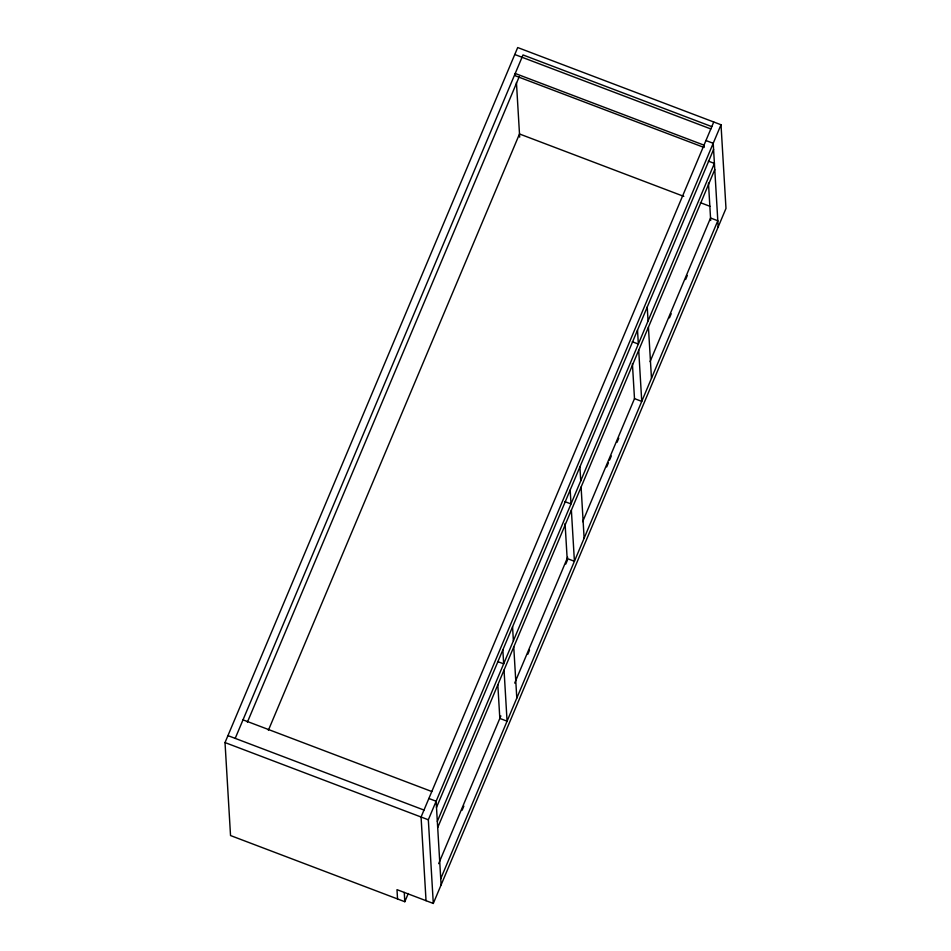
<?xml version="1.0" encoding="UTF-8"?>
<svg xmlns="http://www.w3.org/2000/svg" width="951" height="951" viewBox="0 0 951 951"><rect width="100%" height="100%" fill="white"/><g stroke="black" fill="none" stroke-linecap="round" stroke-linejoin="round"><path stroke-width="1.43" d="M408.264 893.512L404.805 901.714L230.534 835.549L225.018 742.565L517.701 47.55L721.013 124.759L725.982 208.435L433.299 903.45L396.995 889.66L397.542 898.957M235.206 738.38L523.014 54.944L711.8 126.626M247.391 722.189L519.246 76.639M268.372 730.297L519.496 133.972L683.793 196.37M713.749 122.001L421.067 817.016L426.036 900.692M433.299 903.45L428.33 819.774L721.013 124.759M436.497 807.435L713.583 149.485M437.329 821.379L714.403 163.429L708.352 161.135M437.698 827.584L714.772 169.635M438.661 863.651L500.868 715.913M514.693 683.091L567.688 557.238M582.666 521.683L634.519 398.576M650.068 361.642L710.552 218.005L717.815 220.763L440.741 878.712M462.127 810.216L463.85 806.115M527.781 654.3L529.505 650.199M565.797 564.026L567.521 559.925M606.69 466.917L608.414 462.816M609.567 460.082L611.303 455.981M617.056 442.298L618.78 438.197M669.468 317.836L671.204 313.735M685.6 279.546L687.323 275.445M514.776 54.504L710.825 128.944M705.951 140.534L713.214 143.292L718.183 226.968M702.741 146.965L515.347 75.795L515.204 73.477L704.002 145.158L704.132 147.488M700.364 202.658L710.028 206.331M632.296 341.754L638.347 344.048L637.515 330.104M564.953 501.652L571.004 503.947L570.184 490.003M497.623 661.551L503.673 663.846L502.841 649.902M243.004 719.848L431.802 791.529M428.877 798.483L436.129 801.241L441.109 884.917M227.943 735.622L423.991 810.062M225.018 742.565L428.33 819.774M708.471 183.103L710.694 220.489M647.239 307.018L648.059 320.974M648.427 327.168L651.471 378.308M638.715 350.241L641.747 401.381L634.495 398.624L632.403 363.555M579.896 466.929L580.728 480.873M581.097 487.067L584.128 538.207M571.373 510.14L574.416 561.28L567.153 558.522L565.072 523.454M516.441 82.535L519.686 137.146M512.565 626.828L513.385 640.772M513.754 646.965L516.797 698.105M504.042 670.039L507.073 721.179L499.822 718.421L497.825 684.815M404.258 892.418L404.805 901.714"/></g></svg>
